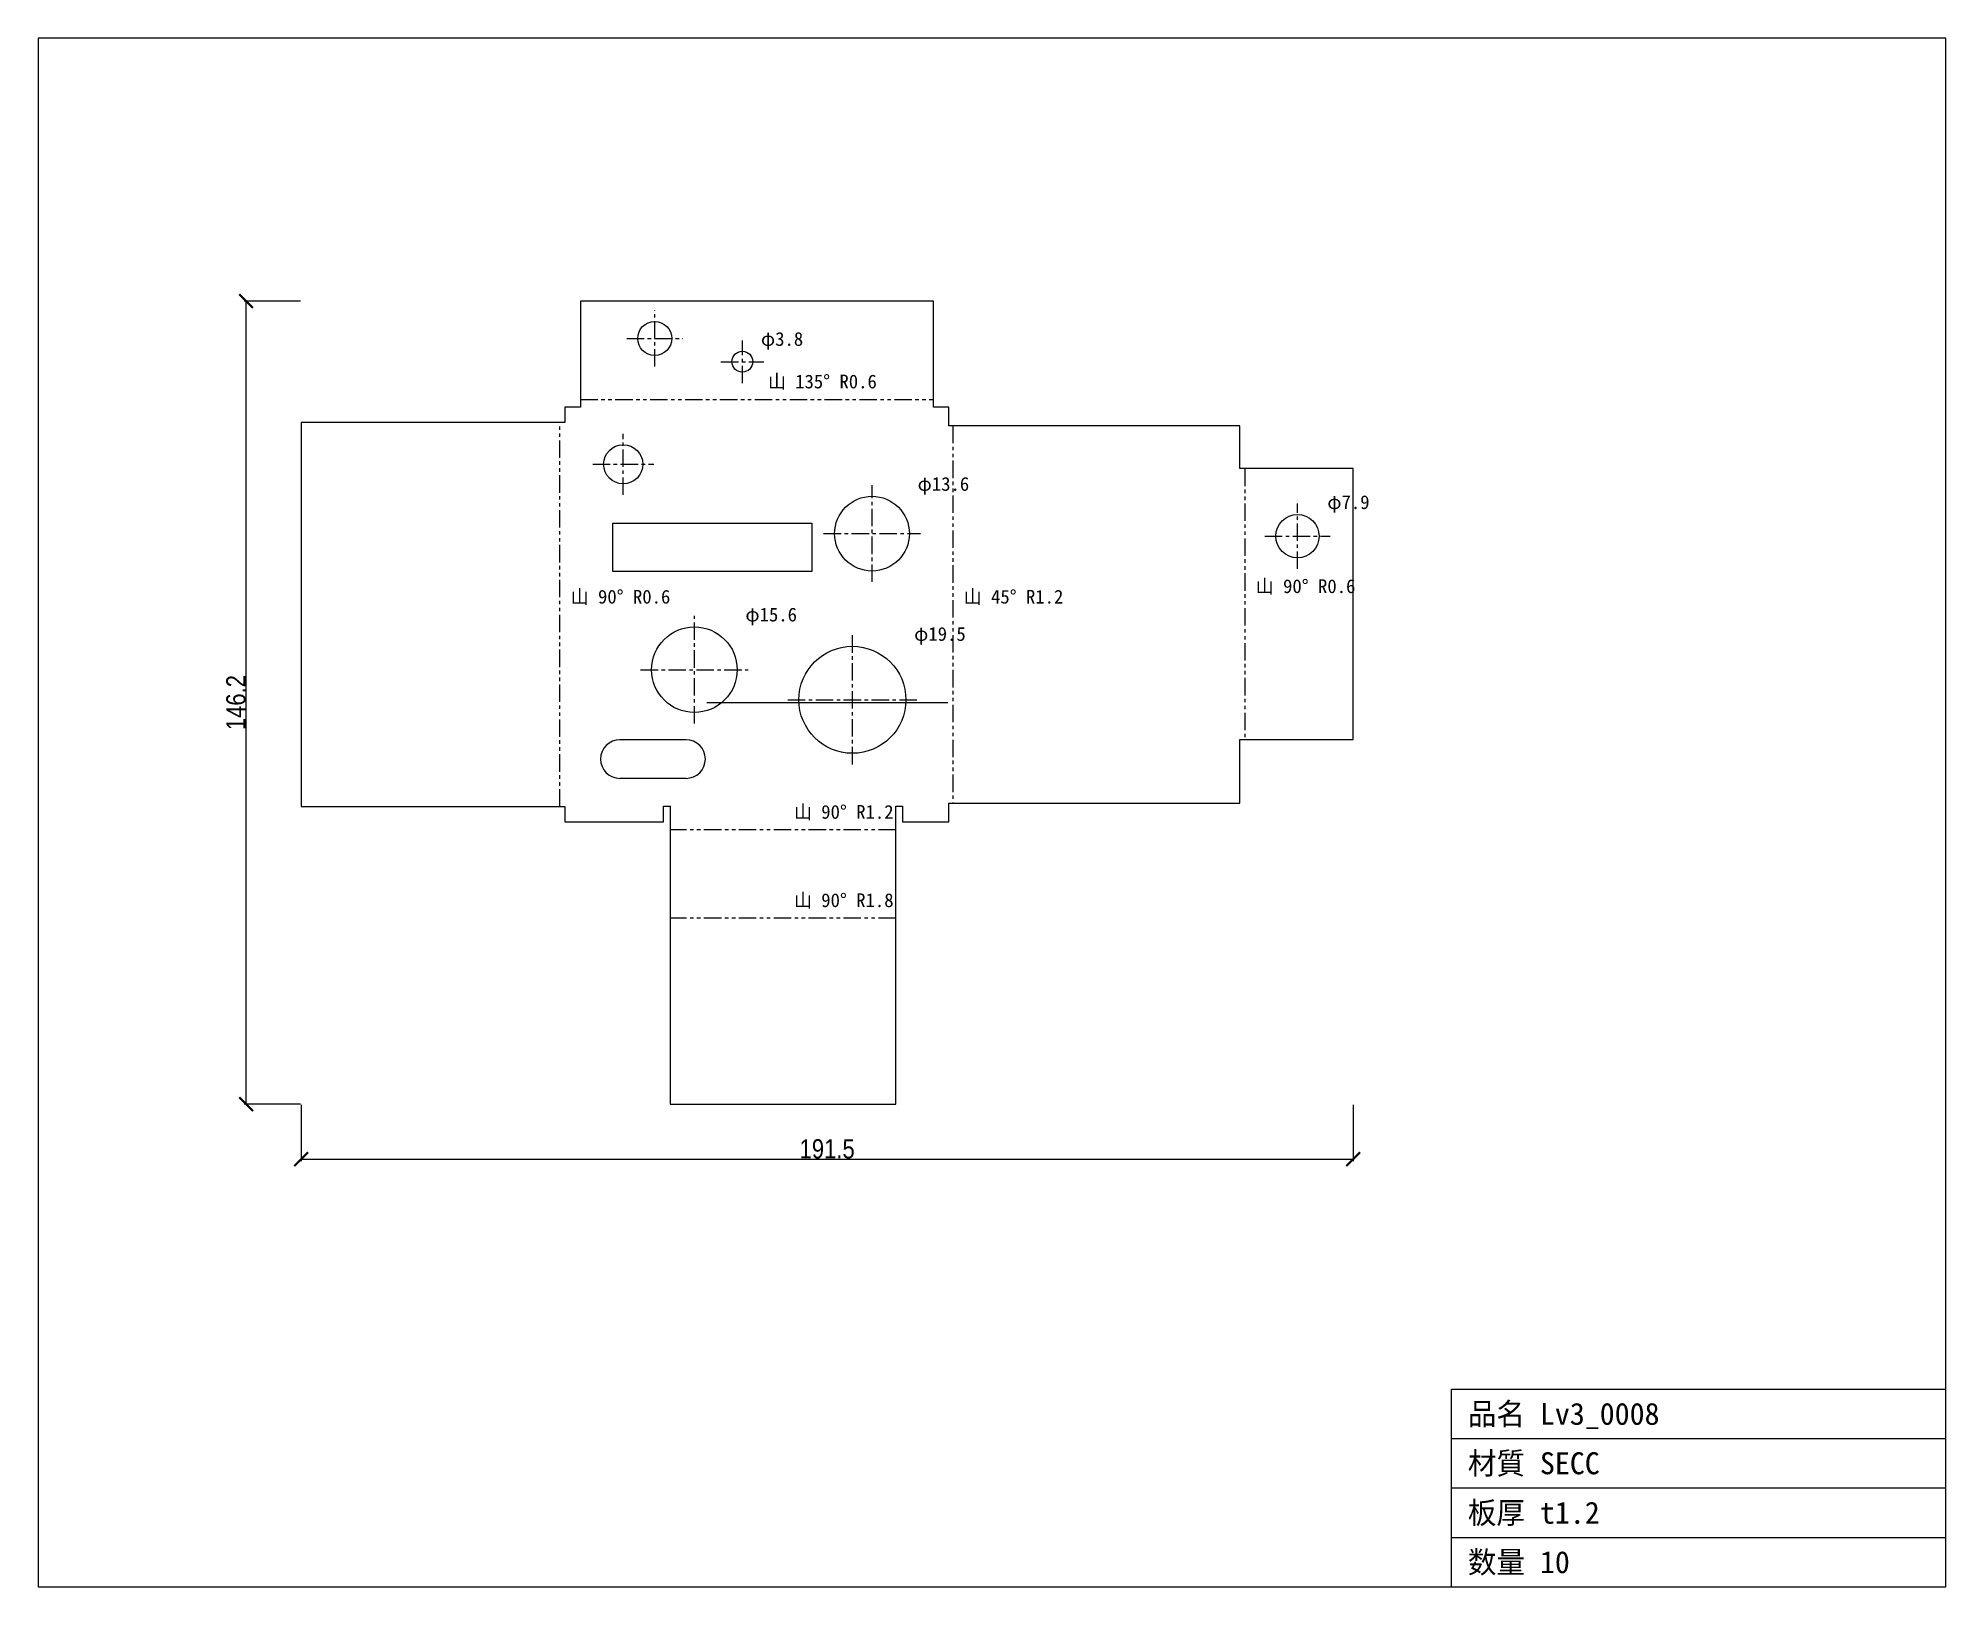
# Model space of a CAD drawing. Header units: millimetres. Extents: x -96 to 251, y -139 to 143.
import ezdxf

# ---------------------------------------------------------------- set-up
doc = ezdxf.new("R2010")
doc.units = ezdxf.units.MM
doc.linetypes.add('CENTER', pattern=[5.08, 3.175, -0.635, 0.635, -0.635])
doc.linetypes.add('PHANTOM', pattern=[6.35, 3.175, -0.635, 0.635, -0.635, 0.635, -0.635])
for name, color, linetype in [('ケガキ', 7, 'Continuous'), ('中心線', 7, 'Continuous'), ('図枠', 7, 'Continuous'), ('外形', 7, 'Continuous'), ('寸法', 7, 'Continuous'), ('文字', 7, 'Continuous'), ('曲げ線', 7, 'Continuous')]:
    doc.layers.add(name, color=color, linetype=linetype)
doc.styles.add('OpenSansCondensed-Light', font='OpenSansCondensed-Light.ttf')
doc.dimstyles.new('EZDXF', dxfattribs={"dimtxt": 0.25, "dimasz": 0.175, "dimexe": 0.375, "dimexo": 0.125, "dimgap": 0.1, "dimtad": 1, "dimlfac": 100, "dimzin": 12, "dimdsep": 46, "dimtxsty": 'OpenSansCondensed-Light', "dimblk": 'ARCHTICK', "dimcen": 2.5, "dimazin": 3, "dimtfac": 0.5, "dimtmove": 2, "dimatfit": 3})

# ---------------------------------------------------------------- blocks, each defined once
blk = doc.blocks.new('_ARCHTICK')
at = {"color": 0, "linetype": 'BYBLOCK', "const_width": 0.15}
blk.add_lwpolyline([(-0.5, -0.5), (0.5, 0.5)], dxfattribs=at)

msp = doc.modelspace()

# ---------------------------------------------------------------- linework, layer by layer
at = {"layer": 'ケガキ'}
msp.add_line((25.79, 21.73), (69.65, 21.73), dxfattribs=at)
at = {"layer": '中心線', "color": 1, "linetype": 'CENTER'}
for p, q in [((16.33, 82.92), (16.33, 93.12)), ((11.23, 88.02), (21.43, 88.02)), ((32.28, 79.89), (32.28, 87.68)), ((28.38, 83.79), (36.17, 83.79)), ((10.6, 59.56), (10.6, 70.67)), ((5.04, 65.12), (16.15, 65.12)), ((55.88, 43.69), (55.88, 61.29)), ((133.31, 46.09), (133.31, 57.97)), ((47.08, 52.49), (64.68, 52.49)), ((127.37, 52.03), (139.25, 52.03)), ((23.55, 17.93), (23.55, 37.51)), ((52.31, 10.49), (52.31, 33.98)), ((13.76, 27.72), (33.34, 27.72)), ((40.56, 22.24), (64.05, 22.24))]:
    msp.add_line(p, q, dxfattribs=at)
at = {"layer": '図枠'}
for p, q in [((251.32, 142.69), (-95.88, 142.69)), ((-95.88, 142.69), (-95.88, -139.24)), ((251.32, -139.24), (251.32, 142.69)), ((161.32, -139.24), (161.32, -103.24)), ((161.32, -103.24), (251.32, -103.24)), ((161.32, -112.24), (251.32, -112.24)), ((161.32, -121.24), (251.32, -121.24)), ((161.32, -130.24), (251.32, -130.24)), ((-95.88, -139.24), (251.32, -139.24))]:
    msp.add_line(p, q, dxfattribs=at)
at = {"layer": '外形'}
for p, q in [((67.09, 94.83), (2.8, 94.83)), ((2.8, 94.83), (2.8, 75.53)), ((67.09, 75.53), (67.09, 94.83)), ((2.8, 75.53), (0, 75.53)), ((0, 75.53), (0, 72.73)), ((69.89, 75.53), (67.09, 75.53)), ((69.89, 72.13), (69.89, 75.53)), ((0, 72.73), (-48.02, 72.73)), ((-48.02, 72.73), (-48.02, 2.8)), ((122.8, 72.13), (69.89, 72.13)), ((122.8, 64.33), (122.8, 72.13)), ((143.45, 64.33), (122.8, 64.33)), ((143.45, 15), (143.45, 64.33)), ((8.69, 45.6), (8.69, 54.38)), ((8.69, 54.38), (44.92, 54.38)), ((44.92, 54.38), (44.92, 45.6)), ((44.92, 45.6), (8.69, 45.6)), ((10, 14.99), (22.03, 14.99)), ((122.8, 3.4), (122.8, 15)), ((122.8, 15), (143.45, 15)), ((22.03, 7.94), (10, 7.94)), ((-48.02, 2.8), (0, 2.8)), ((0, 2.8), (0, 0)), ((0, 0), (17.95, 0)), ((17.95, 0), (17.95, 2.9)), ((17.95, 2.9), (19.15, 2.9)), ((19.15, 2.9), (19.15, -51.37)), ((60.22, -51.37), (60.22, 2.9)), ((60.22, 2.9), (61.42, 2.9)), ((61.42, 2.9), (61.42, 0)), ((61.42, 0), (69.89, 0)), ((69.89, 0), (69.89, 3.4)), ((69.89, 3.4), (122.8, 3.4)), ((19.15, -51.37), (60.22, -51.37))]:
    msp.add_line(p, q, dxfattribs=at)
for centre, radius in [((16.33, 88.02), 3.1), ((32.28, 83.79), 1.9), ((10.6, 65.12), 3.56), ((55.88, 52.49), 6.8), ((133.31, 52.03), 3.94), ((23.55, 27.72), 7.79), ((52.31, 22.24), 9.74)]:
    msp.add_circle(centre, radius, dxfattribs=at)
for centre, start, end in [((10, 11.46), 90, -90), ((22.03, 11.46), -90, 90)]:
    msp.add_arc(centre, 3.52, start, end, dxfattribs=at)
at = {"layer": '曲げ線', "color": 1, "linetype": 'PHANTOM'}
for p, q in [((2.8, 76.94), (67.09, 76.94)), ((-0.94, 2.8), (-0.94, 72.73)), ((70.59, 72.13), (70.59, 3.4)), ((123.74, 64.33), (123.74, 15)), ((60.22, -1.41), (19.15, -1.41)), ((60.22, -17.49), (19.15, -17.49))]:
    msp.add_line(p, q, dxfattribs=at)

# ---------------------------------------------------------------- texts
at = {"layer": '文字'}
for s, height, p in [('φ3.8', 2.5, (35.67, 86.68)), ('山 135° R0.6', 2.5, (36.94, 78.94)), ('φ13.6', 2.5, (64.18, 60.29)), ('φ7.9', 2.5, (138.75, 56.97)), ('山 90° R0.6', 2.5, (1.06, 39.76)), ('山 45° R1.2', 2.5, (72.59, 39.76)), ('山 90° R0.6', 2.5, (125.74, 41.67)), ('φ15.6', 2.5, (32.84, 36.51)), ('φ19.5', 2.5, (63.55, 32.98)), ('山 90° R1.2', 2.5, (41.69, 0.59)), ('山 90° R1.8', 2.5, (41.69, -15.49)), ('品名 Lv3_0008', 4, (164.32, -109.74)), ('材質 SECC', 4, (164.32, -118.74)), ('板厚 t1.2', 4, (164.32, -127.74)), ('数量 10', 4, (164.32, -136.74))]:
    msp.add_text(s, height=height, dxfattribs=at).set_placement(p)

# ---------------------------------------------------------------- dimensions: what is measured, and where the dimension line sits
at = {"layer": '寸法'}
msp.add_linear_dim(base=(-58.02, -51.37), p1=(-48.02, -51.37), p2=(-48.02, 94.83), angle=90, dimstyle='EZDXF', override={"dimtxt": 3.5, "dimasz": 2.5, "dimdec": 1, "dimlfac": 1}, dxfattribs=at).render()
msp.add_linear_dim(base=(-48.02, -61.37), p1=(-48.02, -51.37), p2=(143.45, -51.37), dimstyle='EZDXF', override={"dimtxt": 3.5, "dimasz": 2.5, "dimdec": 1, "dimlfac": 1}, dxfattribs=at).render()

doc.saveas('drawing.dxf')
